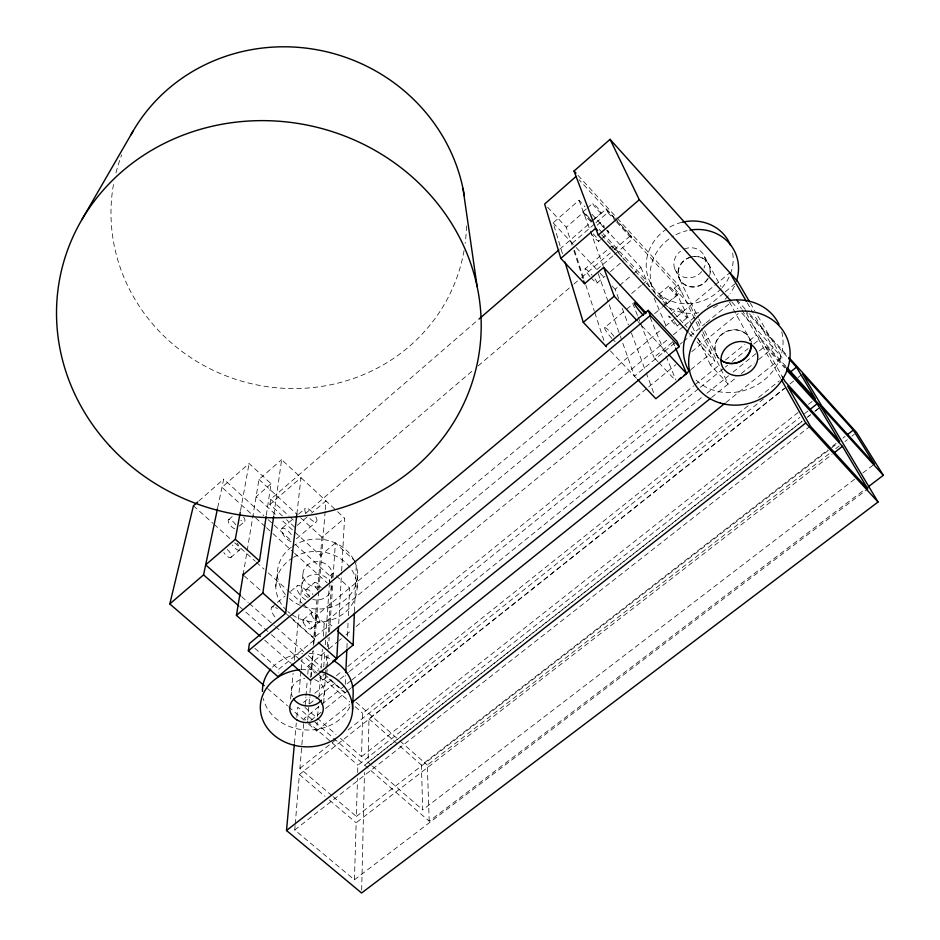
<?xml version="1.0" encoding="UTF-8"?>
<svg xmlns="http://www.w3.org/2000/svg" width="940" height="940" viewBox="0 0 940 940"><rect width="100%" height="100%" fill="white"/><g stroke="black" fill="none" stroke-linecap="round" stroke-linejoin="round"><path stroke-width="0.7" stroke-dasharray="4.7 3.53" d="M371.335 765.195L368.057 762.34L368.974 718.853L784.207 388.502M361.665 890.098L364.485 772.445M340.468 738.346L361.524 756.653L362.699 713.331L748.287 405.634M295.101 825.614L294.737 829.985L354.427 879.781L356.154 822.782L832.029 454.408M333.101 796.638L356.354 816.437L357.505 778.367M357.682 772.516L357.905 765.195L799.87 417.372M357.094 587.888L357.576 575.115M354.427 611.646L356.354 562.296M345.274 684.273L345.673 675.519M346.93 647.801L347.119 643.43M347.459 636.133L348.117 621.552M348.376 615.712L349.633 588.005L333.324 573.106L329.94 575.938L329.435 583.258M338.729 623.678L341.561 572.401M341.643 570.933L344.557 518.187L337.096 511.243M326.815 673.98L327.19 668.14M327.285 666.672L328.037 654.98M328.413 649.129L329.164 637.438M329.541 631.586L332.866 582.248M333.03 577.501L335.392 542.991L355.308 561.333M323.666 703.073L325.44 675.977M325.534 674.52L325.828 670.138M325.921 668.681L326.979 652.63M327.367 646.791L327.943 638.037M328.319 632.197L331.479 584.151M331.855 578.476L332.043 575.633M319.565 677.082L322.855 679.973L323.254 674.109M323.748 666.789L324.852 650.668M325.252 644.805L329.341 584.727M308.52 724.011L316.58 730.991L317.203 722.237M317.614 716.409L318.331 706.198M318.954 697.457L320.505 675.578M321.022 668.293L322.361 649.329M323.289 636.216L324.218 623.091L668.834 338.482M318.789 591.295L314.971 639.423L278.781 669.233L278.358 672.934M318.907 589.838L325.146 511.09M325.264 509.633L325.957 500.879L311.539 513.181M310.658 677.411L312.773 651.15M313.243 645.31L317.121 597.159M317.685 590.202L321.95 537.316L344.557 518.187M307.732 720.228L309.824 694.131M309.941 692.674L311.105 678.175M311.222 676.718L313.314 650.621M313.889 643.36L316.099 615.806L660.891 329.94M295.231 824.157L299.378 774.525L786.51 387.01M331.996 795.687L299.895 768.344L303.832 721.415M305.112 706.069L305.841 697.386M305.958 695.941L307.298 680.031M307.779 674.239L308.508 665.555L327.778 649.775M294.432 743.411L296.276 723.083M296.805 717.267L297.733 707.103L429.216 821.207L864.647 489.54M299.049 692.592L301.023 670.831M301.164 669.374L302.081 659.222M290.566 699.066L293.104 673.381M294.396 660.268L299.143 612.187M300.001 603.445L302.986 573.2M296.864 514.121L300.988 477.649L269.909 504.498L282.411 515.942M275.796 586.478L277.429 573.706M273.881 514.744L281.636 459.648L336.027 510.244M269.909 504.498L270.685 499.269L477.837 320.058M266.337 515.191L271.049 483.724L249.1 463.502L221.981 487.308L254.517 516.859M243.131 574.904L258.97 479.423L281.636 459.648M240.523 510.679L249.1 463.502M217.68 507.729L223.697 479.153L263.811 515.696M198.822 501.032L223.697 479.153M562.484 253.683L553.143 222.851L579.052 200.255L584.95 206.647M228.655 519.679L232.814 516.072M583.012 211.782L586.266 208.95M587.347 208.01L592.776 203.299M271.049 483.724L256.103 496.708L276.489 515.343M572.072 245.152L566.268 227.268L583.481 212.322L591.378 220.876M239.312 526.083L244.518 521.571M592.365 220.606L601.06 213.086A6.427 0.693 49.3 0 0 595.525 205.625A6.427 0.693 49.3 0 0 594.162 205.86A6.427 0.693 49.3 0 0 601.06 213.086M559.805 249.135L593.046 220.383M594.151 219.42L606.335 208.88L614.137 217.399M572.225 243.284L594.879 223.697M595.96 222.768L607.827 212.511L606.335 208.88M597.147 225.224L600.331 222.475A6.662 0.74 49.4 0 1 604.538 226.399M230.77 557.549L239.383 550.159A6.133 2.432 49.1 0 0 236.915 543.167M598.627 241.368L600.66 239.63M601.682 238.748L608.791 232.638M281.976 528.374L291.964 519.82M298.626 514.11L305.3 508.411M589.956 276.583A9.259 1.257 49.5 0 1 585.08 268.887L611.834 245.986M305.535 513.475L473.69 369.726M478.143 365.919L572.801 285.008M573.917 284.056L580.591 278.346M581.707 277.382L612.892 250.733M614.008 249.782L630.705 235.505L615.113 218.468M307.11 516.965L294.901 527.387L286.571 519.761M596.818 269.639L613.479 255.41M614.584 254.458L632.361 239.289L630.705 235.505M296.417 538.796L316.463 521.735M597.064 283.011L604.878 276.348M610.471 271.601L620.529 263.036M618.696 298.838L615.124 289.262L618.496 286.406M619.613 285.466L631.95 275.032M633.067 274.08L640.916 267.442L606.547 230.112M335.392 542.991L320.481 555.552L280.778 519.268M631.692 293.445L641.327 285.337M642.396 284.432L646.685 280.825L603.233 233.731M271.836 607.146L276.266 603.433M277.37 602.505L285.114 595.995M290.648 591.354L297.287 585.773M611.893 338.435A10.199 1.516 49.8 0 1 604.69 327.649L625.511 310.165M626.604 309.237L632.091 304.642M305.994 589.662L314.289 582.718M658.952 294.197L668.657 286.066M691.711 325.216L674.274 288.192L678.21 284.902L618.261 219.373M654.593 313.643L661.278 308.073M662.383 307.145L681.312 291.365L579.028 179.669M667.118 303.655L676.847 295.548M303.279 619.66L311.833 612.551M670.913 314.265L678.75 307.756M665.414 326.18L675.59 317.755M676.718 316.815L729.851 272.764M311.011 628.813L319.588 621.716M677.094 326.027L687.187 317.685M673.346 334.746L683.521 326.345M684.649 325.416L695.952 316.087M707.244 306.757L724.2 292.751M725.327 291.823L736.619 282.493M657.859 361.618L653.946 357.459L672.923 341.808M674.661 343.088L634.465 376.2L622.233 341.608M680.09 344.204L682.37 342.348M683.498 341.408L705.047 323.689M706.175 322.749L731.12 302.234M328.918 648.847L337.989 641.409M339.117 640.481L341.385 638.624M345.92 634.911L351.595 630.27M356.131 626.557L647.531 387.879M648.67 386.951L675.884 364.661M691.758 351.666L738.241 313.584M690.947 369.585L711.004 353.217L695.107 335.991M322.855 679.973L326.627 676.906L344.874 693.015M702.885 331.773L728.195 384.108L710.393 364.896L714.87 361.254L700.265 330.845M303.42 702.486L310.247 696.951M314.794 693.262L331.867 679.409M336.414 675.719L342.101 671.101M347.788 666.484L693.673 385.823M694.801 384.895L718.701 365.507M725.527 359.973L744.868 344.275M749.415 340.586L756.242 335.039L785.793 367.669M309.554 703.825L317.52 697.363M318.66 696.434L339.164 679.832M340.304 678.903L348.282 672.452M349.421 671.524L699.125 388.267M700.265 387.339L724.188 367.963M725.327 367.046L727.607 365.202M732.166 361.512L748.111 348.587M753.809 343.981L760.636 338.447L746.008 312.632M350.855 680.783L304.066 718.571L306.264 720.475M351.995 679.867L702.309 396.939M706.88 393.261L728.559 375.753M733.118 372.064L758.227 351.783M759.367 350.867L765.066 346.261L784.736 367.951M310.905 720.393L321.198 712.097M325.628 708.537L347.459 690.935M348.599 690.019L350.879 688.174M711.592 397.479L737.195 376.846M741.272 373.556L754.091 363.228M758.592 359.597L773.232 347.8L753.716 314.031M316.58 730.991L349.739 704.377M725.986 402.485L782.021 357.517L755.455 311.939M758.615 397.397L779.272 380.912M299.895 768.344L335.463 740.015M348.082 729.957L763.362 399.042M789.941 383.943L796.826 378.468M797.978 377.551L801.42 374.813M361.524 756.653L798.107 412.507M808.471 404.341L814.228 399.794M804.487 413.741L807.954 411.015M368.057 762.34L802.079 421.285M807.848 416.749L810.163 414.94M814.78 411.309L820.55 406.773M364.661 765.184L802.607 421.061M807.213 417.442L810.68 414.716M815.286 411.097L819.891 407.478M294.737 829.985L809.152 426.96M854.636 479.236L422.695 809.845L421.426 765.09L827.823 449.849M832.452 446.253L837.082 442.658M842.875 438.169L845.189 436.372M356.354 816.437L830.396 448.803M831.559 447.898L839.678 441.612M429.216 821.207L427.312 765.09L831.089 452.281M835.731 448.686L839.209 445.995M845.013 441.495L847.328 439.697M851.969 436.101L854.295 434.304M862.791 472.996L874.423 464.09M354.427 879.781L867.796 488.929M299.378 774.525L324.981 796.286M329.435 800.069L356.154 822.782M307.368 721.427L357.905 765.195M267.536 688.527L287.522 705.834M288.627 706.786L304.172 720.252M304.995 707.514L316.075 717.15M317.191 718.113L336.027 734.493M372.428 766.135L422.695 809.845M254.846 648.33L278.781 669.233M264.716 640.211L290.836 663.135M239.677 606.688L270.321 633.689M271.413 634.653L299.872 659.727M300.964 660.691L315.194 673.216M305.77 657.765L318.907 669.362M324.382 674.203L345.18 692.568M356.131 702.239L398.842 739.945M399.935 740.908L427.312 765.09M308.508 665.555L317.18 673.205M318.261 674.156L349.692 701.863M355.109 706.645L362.699 713.331M368.974 718.853L421.426 765.09M241.697 596.712L248.254 602.505M249.347 603.468L274.457 625.676M275.549 626.639L303.937 651.737M308.308 655.591L321.41 667.177M244.224 575.868L260.545 590.402M291 617.521L313.843 637.861L330.152 624.407L333.289 627.227M286.724 614.278L317.215 641.421M193.417 505.791L212.957 523.31M214.038 524.285L230.324 538.89M234.671 542.791L255.304 561.286M256.385 562.261L263.987 569.076M268.323 572.965L286.782 589.521M287.875 590.496L301.987 603.151M303.068 604.126L324.218 623.091M268.147 519.644L290.907 540.383M295.242 544.331L329.94 575.938M255.598 517.846L265.35 526.706M266.443 527.692L271.86 532.616M272.941 533.603L293.55 552.321M294.631 553.308L327.167 582.859M270.685 499.269L289.038 516.107M290.119 517.094L293.351 520.067M258.97 479.423L296.323 513.769M300.6 517.693L321.95 537.316M610.495 350.996L636.697 378.562M658.846 362.664L675.472 380.359M638.025 321.668L640.998 324.852M641.985 325.91L667.776 353.487M553.143 222.851L575.174 246.445M576.138 247.479L599.133 272.118M600.131 273.188L605.137 278.546M612.128 286.042L615.124 289.262M547.597 207.2L566.268 227.268M601.647 234.765L687.152 327.379M691.123 331.679L694.108 334.91M688.95 333.218L692.933 337.531M696.928 341.843L714.87 361.254M591.824 214.12L605.572 229.043M599.274 229.442L602.246 232.662M674.274 288.192L690.242 305.606L695.295 316.075M577.971 175.334L617.275 218.303M607.827 212.511L615.677 221.076M616.664 222.157L632.361 239.289M731.872 302.069L737.771 308.602M741.719 312.961L782.021 357.517M760.636 338.447L786.052 366.506M736.643 299.59L745.491 309.389M749.427 313.748L787.779 356.237M744.891 310.024L787.732 357.47M750.296 303.079L754.726 310.67M747.206 302.774L752.987 312.785M765.066 346.261L782.28 376.623M736.373 299.754L741.343 308.579M742.048 309.836L780.647 378.373M704.542 256.632L720.909 286.559M729.334 301.893L748.992 337.66M751.612 342.219L750.32 339.869A18.448 16.497 -24.9 0 0 722.954 333.724A18.448 16.497 -24.9 0 0 721.474 360.502M674.85 269.04L679.279 278.146M716.151 353.793L719.065 359.773M679.843 279.767L698.303 317.673M698.937 318.977L702.121 325.522M704.671 330.751L716.774 355.579M697.832 321.304L702.25 330.469M678.21 284.902L699.642 329.529M692.334 326.544L695.447 333.16M697.938 338.447L710.393 364.896M650.28 282.611L654.322 291.894M640.916 267.442L650.175 288.944M654.099 298.062L666.648 327.226M672.735 341.373L675.049 346.743M650.139 317.356L665.485 354.709M666.037 356.048L675.907 380.065M632.738 303.362L637.508 315.535M638.037 316.886L640.164 322.303M640.692 323.654L653.946 357.459M622.257 308.414L628.366 324.829M631.422 333.042L645.674 371.347M646.18 372.722L653.817 393.237M579.052 200.255L603.656 267.395M598.287 273.787L619.789 334.687M620.283 336.073L621.751 340.221M574.481 250.216L583.963 279.345M585.773 284.891L594.362 311.234M594.809 312.62L603.844 340.362M573.858 250.651L583.681 280.919M349.88 706.751A45.414 38.27 3 0 1 303.561 729.793A45.414 38.27 3 0 1 263.306 698.584M272.518 667.13A45.414 38.27 3 0 1 302.562 653.629M309.213 653.488A45.414 38.27 3 0 1 330.798 659.069M301.106 669.597A46.154 38.704 2.9 0 1 318.589 670.96M314.677 679.55A16.509 13.912 3 0 1 322.185 699.207M292.411 696.834A16.509 13.912 3 0 1 304.795 678.386M781.763 331.926A50.748 45.378 -24.9 0 1 755.278 385.964A50.748 45.378 -24.9 0 1 694.707 378.62M708.231 278.452A16.356 14.934 -27.7 0 1 680.654 280.731A16.356 14.934 -27.7 0 1 693.45 256.679A16.356 14.934 -27.7 0 1 708.877 277.241M734.41 286.195A44.979 41.066 -27.7 0 1 730.027 293.538M728.265 295.795A44.979 41.066 -27.7 0 1 724.293 300.036M717.455 305.418A44.979 41.066 -27.7 0 1 712.402 308.308M698.643 312.726A44.979 41.066 -27.7 0 1 668.869 307.368M667.717 306.652A44.979 41.066 -27.7 0 1 661.396 301.576M655.615 294.22A44.979 41.066 -27.7 0 1 673.616 235.952M675.931 234.695A44.979 41.066 -27.7 0 1 687.058 230.664M732.659 253.048A44.286 40.538 -28.1 0 1 722.178 287.558M721.215 288.615A44.286 40.538 -28.1 0 1 651.303 284.491A44.286 40.538 -28.1 0 1 682.452 222.192M684.214 249.077A16.109 14.734 -28.1 0 1 701.322 251.814A16.109 14.734 -28.1 0 1 703.99 268.147M701.769 271.601A16.109 14.734 -28.1 0 1 678.034 273.763A16.109 14.734 -28.1 0 1 680.548 251.168M331.009 585.056A14.793 12.854 3.4 0 1 312.785 599.532M308.12 597.629A14.793 12.854 3.4 0 1 306.875 577.219A14.793 12.854 3.4 0 1 329.834 581.848M351.901 570.039A40.667 35.344 3.4 0 1 342.83 614.114A40.667 35.344 3.4 0 1 291.224 614.184M290.049 613.327A40.667 35.344 3.4 0 1 287.84 611.529M286.794 610.577A40.667 35.344 3.4 0 1 292.234 558.066M293.492 557.314A40.667 35.344 3.4 0 1 350.315 567.76M354.427 561.015A40.091 34.98 3.5 0 1 345.673 599.356A40.091 34.98 3.5 0 1 301.517 605.912M300.166 605.348A40.091 34.98 3.5 0 1 289.285 598.498M285.372 594.503A40.091 34.98 3.5 0 1 291.271 547.221M292.434 546.399A40.091 34.98 3.5 0 1 353.816 559.805M320.164 586.913A14.582 12.714 3.5 0 1 302.962 574.61A14.582 12.714 3.5 0 1 319.13 561.744A14.582 12.714 3.5 0 1 331.609 577.806M464.043 250.639A178.494 170.128 17.4 0 1 258.23 385.165A178.494 170.128 17.4 0 1 113.799 182.76M115.984 172.854A178.494 170.128 17.4 0 1 121.718 154.795M466.463 225.953A178.494 170.128 17.4 0 1 465.159 243.331M690.454 257.043A16.356 14.934 -27.7 0 1 709.712 273.799M707.585 278.816A16.356 14.934 -27.7 0 1 681.324 281.824A16.356 14.934 -27.7 0 1 689.102 257.49M719.464 358.951A18.448 16.509 -24.9 0 1 724.576 332.278A18.448 16.509 -24.9 0 1 750.578 341.678M607.628 230.218A6.662 0.74 49.4 0 1 606.782 231.04M603.457 227.398A6.662 0.74 49.4 0 1 600.225 222.498M590.919 221.429A6.415 0.74 49.3 0 1 584.95 215.154A6.415 0.74 49.3 0 1 583.74 212.17A6.415 0.74 49.3 0 1 589.921 218.973M590.649 220.007A6.415 0.74 49.3 0 1 591.131 220.818M593.293 233.872A6.651 0.787 49.4 0 1 598.38 240.276A6.651 0.787 49.4 0 1 596.9 240.1A6.651 0.787 49.4 0 1 591.307 233.649M674.368 321.703A6.51 0.752 49.9 0 1 675.848 325.311A6.51 0.752 49.9 0 1 668.892 316.886A6.51 0.752 49.9 0 1 673.298 320.399M612.892 248.418A9.318 1.069 49.5 0 1 613.667 247.15A9.318 1.069 49.5 0 1 621.692 256.185M622.785 257.725A9.318 1.069 49.5 0 1 623.537 258.97M623.913 259.804A9.318 1.069 49.5 0 1 623.878 260.192M595.008 278.91A9.259 1.257 49.5 0 1 596.865 283.034A9.259 1.257 49.5 0 1 591.554 278.393M585.08 268.887A9.259 1.257 49.5 0 1 592.177 275.314M615.159 341.678A10.199 1.516 49.8 0 1 613.609 340.221M604.69 327.649A10.199 1.516 49.8 0 1 614.067 336.461M309.495 596.853A5.805 2.221 50.4 0 1 306.205 589.462A5.805 2.221 50.4 0 1 312.926 594.585M227.21 549.489A6.122 2.468 49.1 0 1 231.04 557.385A6.122 2.468 49.1 0 1 223.779 552.497M234.683 528.785A5.922 2.315 48.8 0 1 228.796 523.016A5.922 2.315 48.8 0 1 230.147 519.691A5.922 2.315 48.8 0 1 236.022 525.46M243.613 517.047A5.934 2.28 48.9 0 1 244.729 521.383A5.934 2.28 48.9 0 1 240.91 520.325M239.371 550.159A6.133 2.432 49.1 0 1 232.392 545.071M317.826 589.909A5.816 2.186 50.4 0 1 314.489 582.53A5.816 2.186 50.4 0 1 321.21 587.676M274.962 616.922A9.459 3.819 50.4 0 1 271.178 609.367A9.459 3.819 50.4 0 1 274.104 606.899M275.667 607.545A9.459 3.819 50.4 0 1 277.37 608.662M291.048 541.71A8.648 3.196 49.5 0 1 282.517 533.38A8.648 3.196 49.5 0 1 283.974 528.315A8.648 3.196 49.5 0 1 292.505 536.658M315.793 516.824A8.695 3.055 49.5 0 1 315.629 521.982A8.695 3.055 49.5 0 1 308.39 516.894M305.923 513.311A8.695 3.055 49.5 0 1 305.664 508.235A8.695 3.055 49.5 0 1 311.81 511.607M305.735 599.967A9.518 3.666 50.4 0 1 297.099 589.639A9.518 3.666 50.4 0 1 301 586.231A9.518 3.666 50.4 0 1 309.624 596.559M669.762 288.063A6.286 0.658 49.7 0 0 676.671 295.618A6.286 0.658 49.7 0 0 671.818 288.756A6.286 0.658 49.7 0 0 669.762 288.063M679.726 309.683A6.521 0.705 49.8 0 0 686.952 317.685A6.521 0.705 49.8 0 0 682.217 310.799A6.521 0.705 49.8 0 0 679.726 309.683M660.033 296.206A6.274 0.705 49.8 0 0 666.942 303.726A6.274 0.705 49.8 0 0 662.148 296.852A6.274 0.705 49.8 0 0 660.033 296.206M303.232 622.221A5.992 2.362 50.8 0 0 310.447 629.107A5.992 2.362 50.8 0 0 307.732 621.411A5.992 2.362 50.8 0 0 303.232 622.221M311.81 615.089A6.004 2.327 50.8 0 0 319.036 621.998A6.004 2.327 50.8 0 0 316.275 614.325A6.004 2.327 50.8 0 0 311.81 615.089"/><path stroke-width="1.41" d="M352.594 709.312L353.205 692.898A45.414 38.27 3 0 0 333.312 660.444M332.678 661.701L353.123 645.04L354.368 613.103M345.803 672.593L346.86 649.258M291.929 664.087L310.423 680.337L336.79 658.834L338.565 626.604M821.043 406.573L878.042 502.007L361.595 893L286.512 830.525L294.302 744.856M605.654 345.908L648.189 310.365L676.894 341.244L679.256 346.637L277.946 676.636L248.336 650.844L249.405 643.583L285.642 613.315L296.864 514.121M260.368 636.38L236.422 615.371L262.859 593.034L273.681 516.189M243.131 574.904L259.487 560.957L266.126 516.624M236.422 615.371L243.378 573.423M240.605 595.749L205.672 564.858L235.317 539.266L240.264 512.1M264.199 685.648L169.811 603.927L203.557 574.869L217.446 508.846M169.811 603.927L193.417 505.791L197.741 501.984M81.757 219.843L133.163 130.942M687.951 332.137L598.24 235.071L574.035 171.045L610.072 139.343L737.747 281.554L749.556 301.811M576.079 176.438L544.648 204.039L560.804 258.394L584.574 283.68L603.656 267.395L646.203 313.114M478.942 319.095L558.701 250.087M560.804 258.394L595.678 228.303L597.676 230.464M598.24 235.071L639.294 199.726L610.072 139.343M606.453 346.754L583.27 322.361L614.22 296.218L603.668 267.43M248.336 650.844L650.327 315.546L648.189 310.365M678.68 379.572L680.913 377.762M684.261 375.037L689.831 370.489M675.625 348.094L686.623 373.627L655.861 398.713L637.708 379.631M352.018 687.258L710.452 398.396M352.03 702.544L724.834 403.401M789.6 372.675L796.486 367.176L788.695 358.551M810.257 409.206L817.177 403.754L786.698 370.125M286.512 830.525L805.768 422.988L781.363 379.654M847.504 434.574L853.285 430.085L802.56 373.909L821.701 405.869L874.423 464.09L853.285 430.085M834.356 452.61L842.475 446.324L787.661 386.093L810.315 426.055L867.796 488.929L842.475 446.324M868.149 486.873L883.33 475.311L856.61 432.506L788.766 357.329M203.557 574.869L238.584 605.724M262.859 593.034L285.69 613.362M318.308 642.384L336.79 658.834M235.317 539.266L259.487 560.957M337.46 630.975L353.123 645.04M614.22 296.218L637.026 320.611M668.763 354.545L686.623 373.627M650.327 315.546L679.256 346.637M805.768 422.988L878.042 502.007M574.035 171.045L575.997 173.183M639.294 199.726L730.885 300.988M787.039 367.587L815.38 398.889L796.486 367.176M786.686 368.645L883.33 475.311M817.177 403.754L839.678 441.612L785.159 381.675L782.28 376.623M729.851 272.764L746.477 301.529M583.681 280.919L584.574 283.68M565.022 262.096L583.27 322.361M462.985 188.447L477.144 286.724M319.882 671.301A46.154 38.704 2.9 0 1 342.571 732.789A46.154 38.704 2.9 0 1 266.49 726.867A46.154 38.704 2.9 0 1 299.754 669.727M262.425 691.452A45.414 38.27 3 0 1 270.708 669.127M321.433 700.218A16.509 13.912 3 0 1 293.668 699.031M689.138 371.288A50.748 45.378 -24.9 0 1 711.803 306.24A50.748 45.378 -24.9 0 1 779.048 324.441M751.283 344.099A18.448 16.497 -24.9 0 1 741.413 361.089A18.448 16.497 -24.9 0 1 721.474 360.502M689.948 230.1A44.979 41.066 -27.7 0 1 736.49 280.99M682.452 222.192A44.286 40.538 -28.1 0 1 730.509 245.317M131.001 134.761A178.494 170.128 17.4 0 1 317.25 49.82A178.494 170.128 17.4 0 1 464.313 195.579M750.837 343.1A18.448 16.509 -24.9 0 1 741.131 360.854A18.448 16.509 -24.9 0 1 720.581 359.903M643.407 315.323A10.27 1.293 49.8 0 1 634.265 302.809A10.27 1.293 49.8 0 1 645.04 313.784M296.958 719.97A16.779 14.077 2.9 0 0 323.207 709.911A16.779 14.077 2.9 0 0 299.296 695.706A16.779 14.077 2.9 0 0 296.958 719.97M735.891 375.647A18.788 16.744 -24.5 0 0 756.782 351.63A18.788 16.744 -24.5 0 0 725.398 348.599A18.788 16.744 -24.5 0 0 735.891 375.647M720.404 403.107A51.665 46.048 -24.5 0 0 789.624 347.518A51.665 46.048 -24.5 0 0 708.125 323.689A51.665 46.048 -24.5 0 0 720.404 403.107M109.522 445.748A213.039 197.846 12.5 0 0 470.082 388.502A213.039 197.846 12.5 0 0 226.963 123.398A213.039 197.846 12.5 0 0 109.522 445.748"/></g></svg>
